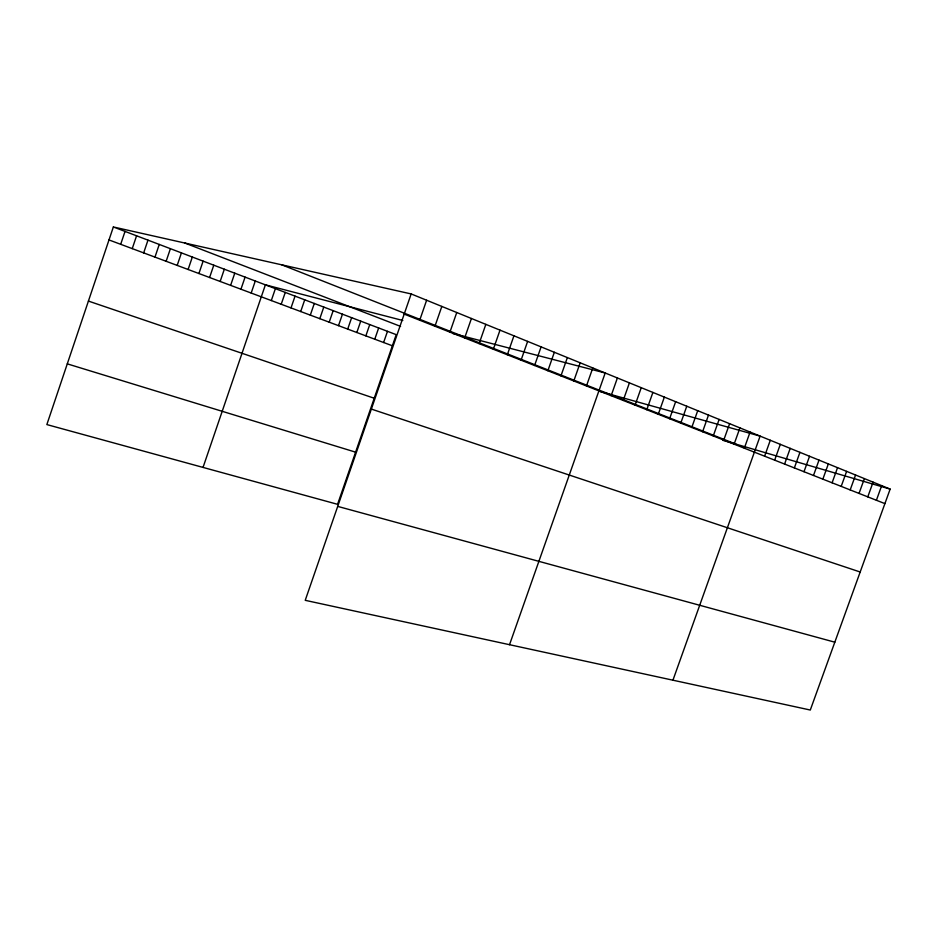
<?xml version="1.0" encoding="UTF-8"?>
<svg xmlns="http://www.w3.org/2000/svg" width="937" height="937" viewBox="0 0 937 937"><rect width="100%" height="100%" fill="white"/><g stroke="black" fill="none" stroke-linecap="round" stroke-linejoin="round"><path stroke-width="1.41" d="M113.365 226.965L46.85 424.578L337.566 504.317L396.222 334.65L113.365 226.965L411.167 293.937L890.15 489.102L810.294 710.035L305.228 600.324L411.167 293.937M120.686 244.299L125.031 231.416M132.246 248.621L136.568 235.808M143.677 252.885L147.976 240.141M154.968 257.113L159.255 244.44M166.142 261.282L170.405 248.68M177.187 265.405L181.427 252.885M188.114 269.481L192.331 257.031M198.913 273.522L203.118 261.13M209.595 277.504L213.777 265.194M220.16 281.451L224.33 269.212M230.619 285.363L234.765 273.182M240.95 289.217L245.084 277.106M251.186 293.035L255.286 280.995M203.036 467.422L265.394 284.836L402.793 320.489M271.308 300.554L275.384 288.643M281.217 304.256L285.27 292.403M291.009 307.922L295.05 296.127M300.707 311.541L304.724 299.817M310.311 315.125L314.305 303.459M319.81 318.674L323.792 307.067M329.203 322.176L333.174 310.639M338.503 325.654L342.45 314.176M347.709 329.086L351.644 317.678M356.833 332.494L360.745 321.133M365.852 335.868L369.752 324.565M374.777 339.206L378.665 327.962M383.62 342.509L387.485 331.323M419.717 320.22L426.628 300.238M434.955 326.228L441.831 306.422M449.936 332.131L456.752 312.513M464.658 337.941L471.428 318.486M479.123 343.645L485.834 324.366M493.342 349.243L500.007 330.129M507.327 354.76L513.933 335.809M521.066 360.171L527.636 341.384M534.582 365.5L541.094 346.877M547.864 370.747L554.341 352.277M560.935 375.901L567.365 357.583M573.795 380.961L580.179 362.806M586.457 385.95L592.793 367.936M509.529 644.703L605.197 372.996L452.618 333.408M611.158 395.695L617.401 377.962M623.21 400.45L629.418 382.858M635.087 405.124L641.248 387.684M646.776 409.727L652.89 392.427M658.278 414.271L664.356 397.101M669.604 418.734L675.647 401.704M680.766 423.137L686.762 406.225M691.764 427.471L697.714 410.687M702.586 431.734L708.501 415.091M713.256 435.939L719.136 419.425M723.762 440.085L729.607 423.688M734.116 444.173L739.925 427.893M744.329 448.191L750.092 432.039M672.942 680.192L760.118 436.115L599.774 391.408M764.604 456.19L770.296 440.261M774.665 460.149L780.322 444.349M784.585 464.061L790.207 448.378M794.365 467.914L799.94 452.348M804.005 471.721L809.545 456.26M813.503 475.457L819.008 460.114M822.862 479.158L828.343 463.92M832.103 482.789L837.537 467.668M841.203 486.385L846.615 471.358M850.187 489.922L855.563 475.012M859.042 493.412L864.382 478.608M867.779 496.856L873.097 482.157M876.4 500.264L881.682 485.647M337.707 506.39L834.82 642.185M722.895 440.331L890.15 489.102M67.288 363.861L355.603 452.161M371.357 409.082L860.189 572.003M88.418 301.082L374.238 398.248M108.997 239.942L392.38 345.776M184.882 243.046L400.579 326.392M404.187 314.106L884.903 503.614M281.838 264.855L736.06 444.173"/></g></svg>
